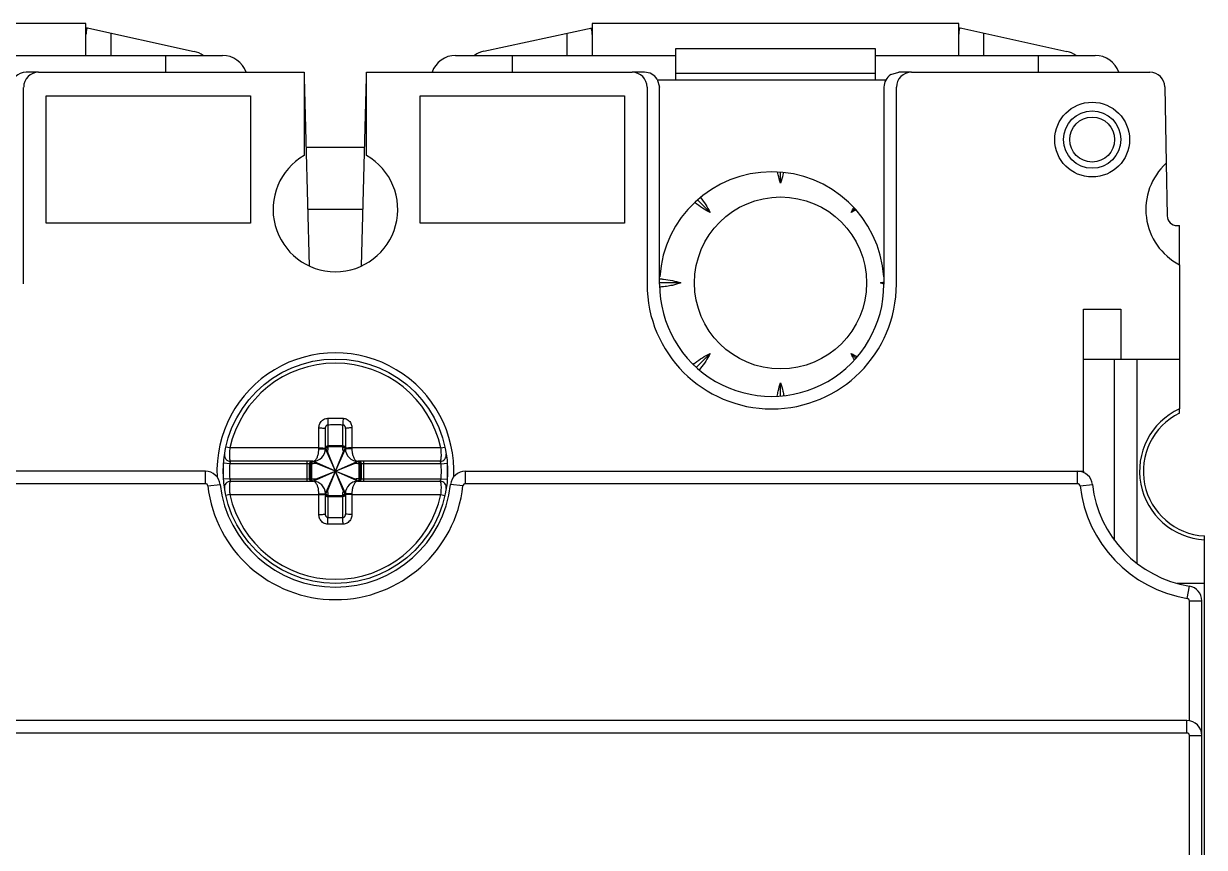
# Model space of a CAD drawing. Extents: x 0 to 193, y 0 to 226.
# Drawn here: x 116.27 to 163.63, y 158.46 to 191.5 of the extents above; entities that cross this region are included whole.
import ezdxf

# ---------------------------------------------------------------- set-up
doc = ezdxf.new("R2010")
doc.units = 0

# ---------------------------------------------------------------- blocks, each defined once
blk = doc.blocks.new('trhgkjglyretgerdutdhjfkhg')
for p, q in [((8621.577, -2181.171), (8606.877, -2181.171)), ((8621.577, -2182.446), (8621.577, -2181.171)), ((8621.577, -2181.323), (8625.918, -2182.285)), ((8622.577, -2181.545), (8622.577, -2182.446)), ((8637.537, -2182.274), (8641.877, -2181.344)), ((8640.877, -2182.446), (8640.877, -2181.558)), ((8641.877, -2181.171), (8641.877, -2182.446)), ((8656.577, -2181.171), (8641.877, -2181.171)), ((8656.577, -2182.446), (8656.577, -2181.171)), ((8656.577, -2181.323), (8660.918, -2182.285)), ((8657.577, -2181.545), (8657.577, -2182.446)), ((8618.227, -2182.446), (8627.052, -2182.446)), ((8624.778, -2183.12), (8624.778, -2182.446)), ((8636.402, -2182.446), (8645.227, -2182.446)), ((8638.677, -2183.121), (8638.677, -2182.446)), ((8645.227, -2183.429), (8645.227, -2182.171)), ((8645.227, -2182.171), (8653.227, -2182.171)), ((8653.227, -2182.171), (8653.227, -2183.429)), ((8653.227, -2182.446), (8662.052, -2182.446)), ((8659.778, -2183.121), (8659.778, -2182.446)), ((8619.68, -2183.12), (8619.178, -2183.12)), ((8619.68, -2183.121), (8630.33, -2183.121)), ((8630.33, -2183.121), (8630.33, -2186.456)), ((8630.33, -2183.344), (8630.528, -2190.888)), ((8632.632, -2190.888), (8632.83, -2183.329)), ((8632.83, -2186.456), (8632.83, -2183.121)), ((8632.83, -2183.121), (8643.48, -2183.121)), ((8643.978, -2183.121), (8643.48, -2183.121)), ((8644.483, -2183.396), (8644.578, -2183.721)), ((8644.493, -2183.429), (8653.655, -2183.429)), ((8653.227, -2183.171), (8645.227, -2183.171)), ((8653.854, -2183.216), (8654.178, -2183.12)), ((8654.68, -2183.12), (8654.178, -2183.12)), ((8654.68, -2183.121), (8664.246, -2183.121)), ((8619.078, -2191.603), (8619.078, -2183.731)), ((8644.08, -2183.721), (8644.08, -2191.621)), ((8644.578, -2191.62), (8644.578, -2183.721)), ((8653.578, -2183.72), (8653.578, -2191.621)), ((8654.08, -2191.621), (8654.08, -2183.721)), ((8664.846, -2183.71), (8664.899, -2186.772)), ((8619.98, -2189.172), (8619.98, -2184.072)), ((8619.98, -2184.072), (8628.18, -2184.072)), ((8628.18, -2184.072), (8628.18, -2189.172)), ((8634.98, -2189.172), (8634.98, -2184.072)), ((8634.98, -2184.072), (8643.18, -2184.072)), ((8643.18, -2184.072), (8643.18, -2189.172)), ((8630.403, -2186.121), (8632.757, -2186.121)), ((8664.899, -2186.772), (8664.936, -2188.878)), ((8649.434, -2187.568), (8649.434, -2187.131)), ((8632.692, -2188.621), (8630.469, -2188.621)), ((8646.604, -2188.741), (8646.104, -2188.241)), ((8652.264, -2188.741), (8652.411, -2188.593)), ((8628.18, -2189.172), (8619.98, -2189.172)), ((8643.18, -2189.172), (8634.98, -2189.172)), ((8665.336, -2189.271), (8665.43, -2189.271)), ((8665.43, -2190.839), (8665.43, -2189.271)), ((8665.43, -2190.839), (8665.43, -2196.623)), ((8645.432, -2191.571), (8644.578, -2191.571)), ((8653.436, -2191.571), (8653.578, -2191.571)), ((8661.58, -2199.121), (8661.58, -2192.621)), ((8661.58, -2192.621), (8663.08, -2192.621)), ((8663.08, -2192.621), (8663.08, -2194.621)), ((8646.604, -2194.401), (8646.056, -2194.949)), ((8652.454, -2194.591), (8652.264, -2194.401)), ((8661.58, -2194.621), (8665.43, -2194.621)), ((8662.83, -2201.903), (8662.83, -2194.621)), ((8663.731, -2202.818), (8663.731, -2194.621)), ((8649.434, -2196.1), (8649.434, -2195.573)), ((8665.43, -2196.791), (8665.43, -2196.623)), ((8631.18, -2198.222), (8631.18, -2197.418)), ((8631.28, -2197.255), (8631.28, -2198.177)), ((8631.88, -2198.177), (8631.88, -2197.255)), ((8631.98, -2197.418), (8631.98, -2198.222)), ((8631.88, -2198.107), (8631.28, -2198.107)), ((8627.35, -2198.186), (8627.187, -2198.15)), ((8630.918, -2198.222), (8631.18, -2198.222)), ((8631.195, -2199.989), (8631.966, -2198.254)), ((8631.966, -2199.989), (8631.195, -2198.254)), ((8631.262, -2199.918), (8631.899, -2198.325)), ((8631.899, -2199.918), (8631.262, -2198.325)), ((8631.88, -2198.148), (8631.28, -2198.148)), ((8632.243, -2198.222), (8631.98, -2198.222)), ((8635.811, -2198.186), (8635.974, -2198.15)), ((8627.092, -2199.439), (8627.092, -2198.804)), ((8627.341, -2198.822), (8627.092, -2198.804)), ((8630.636, -2198.822), (8627.341, -2198.822)), ((8630.68, -2198.722), (8627.38, -2198.722)), ((8630.45, -2199.522), (8630.45, -2198.722)), ((8630.547, -2199.422), (8630.547, -2198.822)), ((8630.569, -2198.822), (8630.569, -2199.422)), ((8630.621, -2198.822), (8630.621, -2199.422)), ((8630.713, -2199.507), (8632.447, -2198.736)), ((8632.447, -2199.507), (8630.713, -2198.736)), ((8630.784, -2199.44), (8632.377, -2198.803)), ((8632.377, -2199.44), (8630.784, -2198.803)), ((8635.78, -2198.722), (8632.48, -2198.722)), ((8635.82, -2198.822), (8632.525, -2198.822)), ((8632.54, -2199.422), (8632.54, -2198.822)), ((8632.592, -2199.422), (8632.592, -2198.822)), ((8632.614, -2198.822), (8632.614, -2199.422)), ((8632.711, -2198.722), (8632.711, -2199.522)), ((8635.82, -2198.822), (8636.069, -2198.804)), ((8636.069, -2198.804), (8636.069, -2199.439)), ((8626.365, -2199.121), (8566.58, -2199.121)), ((8626.365, -2199.621), (8626.365, -2199.121)), ((8627.341, -2199.422), (8627.092, -2199.439)), ((8627.341, -2199.422), (8630.636, -2199.422)), ((8627.38, -2199.522), (8630.68, -2199.522)), ((8632.48, -2199.522), (8635.78, -2199.522)), ((8632.525, -2199.422), (8635.82, -2199.422)), ((8635.82, -2199.422), (8636.069, -2199.439)), ((8636.796, -2199.621), (8636.796, -2199.121)), ((8636.796, -2199.121), (8661.58, -2199.121)), ((8661.345, -2199.621), (8661.345, -2199.121)), ((8661.58, -2199.121), (8661.58, -2199.169)), ((8626.365, -2199.621), (8566.816, -2199.621)), ((8626.464, -2199.709), (8626.961, -2199.652)), ((8630.918, -2200.022), (8631.18, -2200.022)), ((8631.18, -2200.826), (8631.18, -2200.022)), ((8631.98, -2200.022), (8631.98, -2200.826)), ((8632.243, -2200.022), (8631.98, -2200.022)), ((8636.697, -2199.709), (8636.2, -2199.652)), ((8661.345, -2199.621), (8636.796, -2199.621)), ((8661.444, -2199.709), (8661.941, -2199.652)), ((8627.35, -2200.057), (8627.187, -2200.094)), ((8631.28, -2200.066), (8631.28, -2200.988)), ((8631.28, -2200.095), (8631.88, -2200.095)), ((8631.28, -2200.137), (8631.88, -2200.137)), ((8631.88, -2200.988), (8631.88, -2200.066)), ((8635.811, -2200.057), (8635.974, -2200.094)), ((8666.43, -2201.867), (8666.43, -2201.719)), ((8666.43, -2290.521), (8666.43, -2201.867)), ((8666.43, -2203.621), (8665.337, -2203.621)), ((8665.746, -2204.223), (8665.827, -2203.729)), ((8665.83, -2204.322), (8666.33, -2204.322)), ((8665.83, -2209.129), (8665.83, -2204.322)), ((8666.33, -2290.521), (8666.33, -2204.322)), ((8665.73, -2209.121), (8562.43, -2209.121)), ((8665.73, -2209.621), (8665.73, -2209.121)), ((8665.73, -2209.621), (8562.43, -2209.621)), ((8665.83, -2209.721), (8666.33, -2209.721)), ((8665.83, -2240.821), (8665.83, -2209.721))]:
    blk.add_line(p, q)
for centre, radius in [((8661.93, -2185.821), 1.5), ((8661.93, -2185.821), 1.15), ((8661.93, -2185.821), 0.9), ((8649.434, -2191.571), 3.45), ((8631.58, -2199.122), 4.5)]:
    blk.add_circle(centre, radius)
for centre, radius, start, end in [((8625.702, -2183.261), 1, 54.6739, 77.5109), ((8627.052, -2183.446), 1, 18.9805, 90), ((8636.402, -2183.446), 1, 90.0002, 161.0239), ((8637.752, -2183.25), 1, 102.4318, 126.3825), ((8660.702, -2183.261), 1, 54.6739, 77.5109), ((8662.052, -2183.446), 1, 18.9742, 90), ((8619.178, -2183.72), 0.6, 90.0054, 180.0001), ((8619.68, -2183.721), 0.6, 89.9998, 179.9699), ((8643.48, -2183.721), 0.6, 0.0007, 89.9891), ((8643.978, -2183.721), 0.6, 32.7031, 90.0099), ((8654.178, -2183.72), 0.6, 122.7042, 180.0002), ((8654.68, -2183.721), 0.6, 90.0025, 179.9988), ((8664.246, -2183.721), 0.6, 1.0002, 90.0028), ((8631.58, -2188.621), 2.5, 120.0006, 59.9994), ((8666.582, -2188.62), 2.5, 132.3067, 242.5678), ((8649.08, -2191.616), 4.5, 3.7401, 176.2613), ((8665.336, -2188.871), 0.4, 180.7519, 270), ((8649.08, -2191.621), 5, 180.0002, 359.9997), ((8649.078, -2191.621), 4.5, 179.9962, 360), ((8631.58, -2199.122), 4.75, 357.1335, 182.8663), ((8631.58, -2199.122), 4.333, 12.4731, 167.5269), ((8666.58, -2199.121), 2.75, 114.7199, 266.8733), ((8666.581, -2199.123), 2.6, 116.2586, 266.6863), ((8627.38, -2198.472), 0.25, 171.2026, 270), ((8630.68, -2198.222), 0.5, 270, 0), ((8632.48, -2198.222), 0.5, 180, 270), ((8635.78, -2198.472), 0.25, 270, 8.7973), ((8631.58, -2199.122), 4.25, 175.9522, 184.0478), ((8631.58, -2199.122), 4.25, 355.9522, 4.0478), ((8626.365, -2199.721), 0.6, 6.5624, 90), ((8627.38, -2199.772), 0.25, 90, 188.7973), ((8630.68, -2200.022), 0.5, 0, 90), ((8632.48, -2200.022), 0.5, 90, 180), ((8635.78, -2199.772), 0.25, 351.2026, 90), ((8636.796, -2199.721), 0.6, 90, 173.4376), ((8661.345, -2199.721), 0.6, 6.5374, 90), ((8626.365, -2199.721), 0.1, 6.5624, 90), ((8631.58, -2199.121), 5.15, 186.5624, 353.4376), ((8631.58, -2199.121), 4.65, 186.5624, 353.4376), ((8636.796, -2199.721), 0.1, 90, 173.4376), ((8661.345, -2199.721), 0.1, 6.5374, 90), ((8666.58, -2199.121), 5.17, 186.5374, 260.7182), ((8666.58, -2199.121), 4.67, 186.5374, 260.7182), ((8631.58, -2199.122), 4.333, 192.4731, 347.5269), ((8665.73, -2204.322), 0.6, 0, 80.7182), ((8665.73, -2204.322), 0.1, 0, 80.7182), ((8665.73, -2209.721), 0.6, 0, 90), ((8665.73, -2209.721), 0.1, 0, 90)]:
    blk.add_arc(centre, radius, start, end)
for points, knots in [([(8621.62, -2181.333), (8621.605, -2181.361), (8621.588, -2181.433), (8621.581, -2181.521), (8621.579, -2181.576), (8621.579, -2181.592)], [0, 0, 0, 0, 0.0961682, 0.2178848, 0.2637484, 0.2637484, 0.2637484, 0.2637484]), ([(8641.876, -2181.608), (8641.876, -2181.593), (8641.874, -2181.538), (8641.869, -2181.452), (8641.854, -2181.381), (8641.843, -2181.351)], [0, 0, 0, 0, 0.0438197, 0.1644144, 0.2594884, 0.2594884, 0.2594884, 0.2594884]), ([(8656.62, -2181.333), (8656.605, -2181.361), (8656.588, -2181.433), (8656.581, -2181.521), (8656.579, -2181.576), (8656.579, -2181.592)], [0, 0, 0, 0, 0.0961682, 0.2178848, 0.2637484, 0.2637484, 0.2637484, 0.2637484]), ([(8649.434, -2187.568), (8649.395, -2187.458), (8649.353, -2187.31), (8649.323, -2187.159), (8649.316, -2187.123)], [0, 0, 0, 0, 0.3517872, 0.4604295, 0.4604295, 0.4604295, 0.4604295]), ([(8649.548, -2187.143), (8649.542, -2187.172), (8649.513, -2187.316), (8649.473, -2187.458), (8649.434, -2187.568)], [0, 0, 0, 0, 0.0895915, 0.4410697, 0.4410697, 0.4410697, 0.4410697]), ([(8646.223, -2188.143), (8646.224, -2188.144), (8646.299, -2188.237), (8646.438, -2188.429), (8646.553, -2188.635), (8646.604, -2188.741)], [0, 0, 0, 0, 0.0045113, 0.358606, 0.7100828, 0.7100828, 0.7100828, 0.7100828]), ([(8646.604, -2188.741), (8646.498, -2188.69), (8646.292, -2188.575), (8646.101, -2188.436), (8646.009, -2188.362)], [0, 0, 0, 0, 0.3517858, 0.7058983, 0.7058983, 0.7058983, 0.7058983]), ([(8644.587, -2191.405), (8644.64, -2191.408), (8644.809, -2191.422), (8645.094, -2191.467), (8645.321, -2191.531), (8645.432, -2191.571)], [0, 0, 0, 0, 0.1570853, 0.5112235, 0.8626877, 0.8626877, 0.8626877, 0.8626877]), ([(8644.861, -2191.709), (8644.822, -2191.714), (8644.73, -2191.726), (8644.637, -2191.733), (8644.584, -2191.736)], [0, 0, 0, 0, 0.1183966, 0.2788382, 0.2788382, 0.2788382, 0.2788382]), ([(8645.432, -2191.571), (8645.321, -2191.61), (8645.132, -2191.663), (8644.939, -2191.698), (8644.861, -2191.709)], [0, 0, 0, 0, 0.3517663, 0.5876535, 0.5876535, 0.5876535, 0.5876535]), ([(8646.01, -2194.779), (8646.101, -2194.705), (8646.292, -2194.566), (8646.498, -2194.451), (8646.604, -2194.401)], [0, 0, 0, 0, 0.3540916, 0.705559, 0.705559, 0.705559, 0.705559]), ([(8646.604, -2194.401), (8646.553, -2194.506), (8646.438, -2194.712), (8646.285, -2194.923), (8646.194, -2195.033), (8646.178, -2195.052)], [0, 0, 0, 0, 0.3517865, 0.7058999, 0.7798673, 0.7798673, 0.7798673, 0.7798673]), ([(8649.301, -2196.11), (8649.311, -2196.043), (8649.344, -2195.862), (8649.395, -2195.683), (8649.434, -2195.573)], [0, 0, 0, 0, 0.2027948, 0.554272, 0.554272, 0.554272, 0.554272]), ([(8649.434, -2195.573), (8649.473, -2195.683), (8649.521, -2195.855), (8649.554, -2196.03), (8649.564, -2196.091)], [0, 0, 0, 0, 0.3517875, 0.5344224, 0.5344224, 0.5344224, 0.5344224]), ([(8630.918, -2197.384), (8630.918, -2197.361), (8630.922, -2197.313), (8630.941, -2197.24), (8630.978, -2197.166), (8631.033, -2197.097), (8631.105, -2197.041), (8631.188, -2197.006), (8631.246, -2196.998), (8631.274, -2196.998)], [0, 0, 0, 0, 0.0686055, 0.1439426, 0.226554, 0.3151503, 0.4062368, 0.4967444, 0.5814957, 0.5814957, 0.5814957, 0.5814957]), ([(8631.274, -2196.998), (8631.342, -2196.997), (8631.478, -2196.996), (8631.682, -2196.996), (8631.818, -2196.997), (8631.886, -2196.998)], [0, 0, 0, 0, 0.2025636, 0.4076196, 0.6117272, 0.6117272, 0.6117272, 0.6117272]), ([(8631.274, -2196.998), (8631.275, -2197.031), (8631.276, -2197.095), (8631.278, -2197.181), (8631.279, -2197.233), (8631.28, -2197.255)], [0, 0, 0, 0, 0.1001381, 0.1907363, 0.2572488, 0.2572488, 0.2572488, 0.2572488]), ([(8631.886, -2196.998), (8631.886, -2197.031), (8631.885, -2197.095), (8631.883, -2197.181), (8631.881, -2197.233), (8631.88, -2197.255)], [0, 0, 0, 0, 0.1001378, 0.190736, 0.257248, 0.257248, 0.257248, 0.257248]), ([(8631.886, -2196.998), (8631.914, -2196.998), (8631.973, -2197.006), (8632.055, -2197.041), (8632.127, -2197.096), (8632.183, -2197.165), (8632.219, -2197.24), (8632.239, -2197.313), (8632.243, -2197.361), (8632.243, -2197.384)], [0, 0, 0, 0, 0.0844544, 0.1745763, 0.2656171, 0.3543791, 0.4371975, 0.5127248, 0.5814975, 0.5814975, 0.5814975, 0.5814975]), ([(8630.918, -2197.384), (8630.951, -2197.384), (8631.011, -2197.385), (8631.097, -2197.391), (8631.144, -2197.4), (8631.18, -2197.409), (8631.18, -2197.418)], [0, 0, 0, 0, 0.0995172, 0.1852358, 0.2437846, 0.2679334, 0.2679334, 0.2679334, 0.2679334]), ([(8630.918, -2198.186), (8630.918, -2198.104), (8630.918, -2197.933), (8630.918, -2197.666), (8630.918, -2197.48), (8630.918, -2197.384)], [0, 0, 0, 0, 0.2451334, 0.5135022, 0.8014853, 0.8014853, 0.8014853, 0.8014853]), ([(8631.18, -2197.418), (8631.18, -2197.408), (8631.181, -2197.388), (8631.187, -2197.358), (8631.197, -2197.327), (8631.212, -2197.299), (8631.232, -2197.275), (8631.255, -2197.26), (8631.272, -2197.255), (8631.28, -2197.255)], [0, 0, 0, 0, 0.0284303, 0.0592124, 0.0918038, 0.1246929, 0.1556434, 0.1834244, 0.2075979, 0.2075979, 0.2075979, 0.2075979]), ([(8631.28, -2197.255), (8631.347, -2197.254), (8631.48, -2197.253), (8631.68, -2197.253), (8631.813, -2197.254), (8631.88, -2197.255)], [0, 0, 0, 0, 0.1989894, 0.3995198, 0.6000139, 0.6000139, 0.6000139, 0.6000139]), ([(8631.88, -2197.255), (8631.888, -2197.255), (8631.906, -2197.26), (8631.929, -2197.275), (8631.949, -2197.299), (8631.964, -2197.327), (8631.974, -2197.358), (8631.979, -2197.388), (8631.98, -2197.408), (8631.98, -2197.418)], [0, 0, 0, 0, 0.0240864, 0.0517359, 0.0826458, 0.1155786, 0.1482428, 0.1791, 0.2075994, 0.2075994, 0.2075994, 0.2075994]), ([(8632.243, -2197.384), (8632.21, -2197.384), (8632.149, -2197.385), (8632.064, -2197.391), (8632.017, -2197.4), (8631.98, -2197.409), (8631.98, -2197.418)], [0, 0, 0, 0, 0.0995172, 0.1852358, 0.2437845, 0.2679333, 0.2679333, 0.2679333, 0.2679333]), ([(8632.243, -2197.384), (8632.243, -2197.482), (8632.243, -2197.668), (8632.243, -2197.935), (8632.243, -2198.105), (8632.243, -2198.186)], [0, 0, 0, 0, 0.2923982, 0.5595968, 0.8014853, 0.8014853, 0.8014853, 0.8014853]), ([(8631.216, -2198.127), (8631.22, -2198.124), (8631.23, -2198.118), (8631.241, -2198.114), (8631.246, -2198.112)], [0, 0, 0, 0, 0.01681323, 0.03392807, 0.03392807, 0.03392807, 0.03392807]), ([(8627.35, -2198.186), (8627.345, -2198.219), (8627.338, -2198.288), (8627.331, -2198.392), (8627.33, -2198.494), (8627.333, -2198.585), (8627.344, -2198.657), (8627.354, -2198.701), (8627.373, -2198.722), (8627.38, -2198.722)], [0, 0, 0, 0, 0.1011592, 0.2076643, 0.3132474, 0.407516, 0.4809532, 0.526858, 0.54949, 0.54949, 0.54949, 0.54949]), ([(8630.918, -2198.186), (8630.823, -2198.186), (8630.628, -2198.186), (8630.324, -2198.186), (8629.994, -2198.186), (8629.632, -2198.186), (8629.237, -2198.186), (8628.81, -2198.186), (8628.351, -2198.186), (8627.861, -2198.186), (8627.524, -2198.186), (8627.35, -2198.186)], [0, 0, 0, 0, 0.284634, 0.583745, 0.912593, 1.274918, 1.670146, 2.09758, 2.55637, 3.046106, 3.56801, 3.56801, 3.56801, 3.56801]), ([(8630.68, -2198.722), (8630.709, -2198.721), (8630.773, -2198.693), (8630.837, -2198.605), (8630.884, -2198.488), (8630.912, -2198.357), (8630.918, -2198.266), (8630.918, -2198.222)], [0, 0, 0, 0, 0.0857154, 0.1935589, 0.3219294, 0.4600473, 0.5939554, 0.5939554, 0.5939554, 0.5939554]), ([(8630.918, -2198.222), (8630.918, -2198.216), (8630.918, -2198.204), (8630.918, -2198.192), (8630.918, -2198.186)], [0, 0, 0, 0, 0.01817785, 0.03583874, 0.03583874, 0.03583874, 0.03583874]), ([(8631.017, -2198.187), (8631.046, -2198.187), (8631.098, -2198.188), (8631.14, -2198.197), (8631.18, -2198.197), (8631.18, -2198.204)], [0, 0, 0, 0, 0.08551, 0.1433196, 0.1647829, 0.1647829, 0.1647829, 0.1647829]), ([(8631.17, -2198.325), (8631.171, -2198.317), (8631.174, -2198.303), (8631.179, -2198.284), (8631.185, -2198.267), (8631.191, -2198.257), (8631.195, -2198.254)], [0, 0, 0, 0, 0.02227813, 0.04272751, 0.06093428, 0.07551171, 0.07551171, 0.07551171, 0.07551171]), ([(8631.18, -2198.193), (8631.18, -2198.184), (8631.196, -2198.165), (8631.222, -2198.156), (8631.241, -2198.152), (8631.246, -2198.151)], [0, 0, 0, 0, 0.02606706, 0.06616314, 0.08229636, 0.08229636, 0.08229636, 0.08229636]), ([(8631.18, -2198.222), (8631.18, -2198.213), (8631.196, -2198.193), (8631.222, -2198.184), (8631.241, -2198.181), (8631.246, -2198.18)], [0, 0, 0, 0, 0.026066, 0.06616128, 0.0822948, 0.0822948, 0.0822948, 0.0822948]), ([(8631.262, -2198.325), (8631.258, -2198.316), (8631.251, -2198.3), (8631.238, -2198.278), (8631.225, -2198.262), (8631.212, -2198.251), (8631.203, -2198.251), (8631.199, -2198.252)], [0, 0, 0, 0, 0.0283478, 0.0532815, 0.0748872, 0.0920764, 0.1014859, 0.1014859, 0.1014859, 0.1014859]), ([(8631.28, -2198.177), (8631.28, -2198.202), (8631.277, -2198.252), (8631.268, -2198.301), (8631.262, -2198.325)], [0, 0, 0, 0, 0.0754848, 0.149718, 0.149718, 0.149718, 0.149718]), ([(8631.899, -2198.325), (8631.893, -2198.301), (8631.883, -2198.252), (8631.88, -2198.202), (8631.88, -2198.177)], [0, 0, 0, 0, 0.0742087, 0.149722, 0.149722, 0.149722, 0.149722]), ([(8631.98, -2198.193), (8631.98, -2198.185), (8631.964, -2198.165), (8631.938, -2198.156), (8631.92, -2198.152), (8631.915, -2198.151)], [0, 0, 0, 0, 0.02575795, 0.06597454, 0.08217417, 0.08217417, 0.08217417, 0.08217417]), ([(8631.98, -2198.222), (8631.98, -2198.213), (8631.964, -2198.193), (8631.938, -2198.184), (8631.92, -2198.181), (8631.915, -2198.18)], [0, 0, 0, 0, 0.02606707, 0.06616314, 0.08229636, 0.08229636, 0.08229636, 0.08229636]), ([(8631.966, -2198.254), (8631.962, -2198.252), (8631.95, -2198.25), (8631.936, -2198.262), (8631.926, -2198.274), (8631.921, -2198.282), (8631.919, -2198.284)], [0, 0, 0, 0, 0.01414489, 0.0314115, 0.05261127, 0.06060314, 0.06060314, 0.06060314, 0.06060314]), ([(8631.991, -2198.325), (8631.99, -2198.317), (8631.986, -2198.303), (8631.981, -2198.284), (8631.976, -2198.267), (8631.97, -2198.257), (8631.966, -2198.254)], [0, 0, 0, 0, 0.02223904, 0.04270095, 0.06093086, 0.07551201, 0.07551201, 0.07551201, 0.07551201]), ([(8632.144, -2198.187), (8632.115, -2198.187), (8632.063, -2198.188), (8632.02, -2198.197), (8631.98, -2198.197), (8631.98, -2198.204)], [0, 0, 0, 0, 0.0855099, 0.1433196, 0.1647829, 0.1647829, 0.1647829, 0.1647829]), ([(8635.811, -2198.186), (8635.637, -2198.186), (8635.3, -2198.186), (8634.81, -2198.186), (8634.351, -2198.186), (8633.924, -2198.186), (8633.529, -2198.186), (8633.167, -2198.186), (8632.837, -2198.186), (8632.532, -2198.186), (8632.338, -2198.186), (8632.243, -2198.186)], [0, 0, 0, 0, 0.521932, 1.011689, 1.470493, 1.89794, 2.293184, 2.655521, 2.984393, 3.283507, 3.56801, 3.56801, 3.56801, 3.56801]), ([(8632.243, -2198.186), (8632.243, -2198.192), (8632.243, -2198.204), (8632.243, -2198.216), (8632.243, -2198.222)], [0, 0, 0, 0, 0.01766099, 0.03583874, 0.03583874, 0.03583874, 0.03583874]), ([(8632.243, -2198.222), (8632.243, -2198.266), (8632.249, -2198.357), (8632.276, -2198.488), (8632.323, -2198.605), (8632.388, -2198.693), (8632.452, -2198.721), (8632.48, -2198.722)], [0, 0, 0, 0, 0.1339076, 0.2720257, 0.4003964, 0.5082394, 0.5939557, 0.5939557, 0.5939557, 0.5939557]), ([(8635.78, -2198.722), (8635.788, -2198.722), (8635.806, -2198.701), (8635.817, -2198.657), (8635.827, -2198.585), (8635.831, -2198.494), (8635.829, -2198.392), (8635.822, -2198.288), (8635.815, -2198.219), (8635.811, -2198.186)], [0, 0, 0, 0, 0.022622, 0.0685253, 0.1419848, 0.236287, 0.3418926, 0.4483892, 0.5494906, 0.5494906, 0.5494906, 0.5494906]), ([(8627.38, -2198.722), (8627.377, -2198.727), (8627.371, -2198.74), (8627.36, -2198.763), (8627.349, -2198.791), (8627.343, -2198.811), (8627.341, -2198.822)], [0, 0, 0, 0, 0.0187148, 0.0440151, 0.0759374, 0.1077522, 0.1077522, 0.1077522, 0.1077522]), ([(8630.61, -2198.728), (8630.605, -2198.73), (8630.584, -2198.739), (8630.564, -2198.761), (8630.554, -2198.782), (8630.552, -2198.787)], [0, 0, 0, 0, 0.01694014, 0.06782964, 0.08515314, 0.08515314, 0.08515314, 0.08515314]), ([(8630.603, -2198.745), (8630.595, -2198.752), (8630.583, -2198.766), (8630.576, -2198.782), (8630.575, -2198.787)], [0, 0, 0, 0, 0.03424847, 0.05157209, 0.05157209, 0.05157209, 0.05157209]), ([(8630.665, -2198.722), (8630.649, -2198.722), (8630.626, -2198.728), (8630.607, -2198.741), (8630.603, -2198.745)], [0, 0, 0, 0, 0.05012009, 0.06715642, 0.06715642, 0.06715642, 0.06715642]), ([(8630.665, -2198.722), (8630.657, -2198.722), (8630.637, -2198.737), (8630.628, -2198.763), (8630.624, -2198.782), (8630.623, -2198.787)], [0, 0, 0, 0, 0.02574366, 0.06591584, 0.08212123, 0.08212123, 0.08212123, 0.08212123]), ([(8630.784, -2198.803), (8630.76, -2198.809), (8630.711, -2198.818), (8630.661, -2198.822), (8630.636, -2198.822)], [0, 0, 0, 0, 0.0741826, 0.1497294, 0.1497294, 0.1497294, 0.1497294]), ([(8630.68, -2198.722), (8630.672, -2198.722), (8630.652, -2198.738), (8630.643, -2198.764), (8630.639, -2198.782), (8630.638, -2198.787)], [0, 0, 0, 0, 0.02606706, 0.06616314, 0.08229637, 0.08229637, 0.08229637, 0.08229637]), ([(8630.713, -2198.736), (8630.71, -2198.74), (8630.709, -2198.752), (8630.716, -2198.761), (8630.72, -2198.765)], [0, 0, 0, 0, 0.01414468, 0.03141043, 0.03141043, 0.03141043, 0.03141043]), ([(8630.783, -2198.711), (8630.776, -2198.712), (8630.762, -2198.715), (8630.742, -2198.721), (8630.726, -2198.726), (8630.716, -2198.732), (8630.713, -2198.736)], [0, 0, 0, 0, 0.02223724, 0.04269836, 0.06092843, 0.07550805, 0.07550805, 0.07550805, 0.07550805]), ([(8630.72, -2198.765), (8630.725, -2198.77), (8630.737, -2198.78), (8630.75, -2198.787), (8630.758, -2198.791)], [0, 0, 0, 0, 0.02119907, 0.04643886, 0.04643886, 0.04643886, 0.04643886]), ([(8632.377, -2198.711), (8632.385, -2198.712), (8632.398, -2198.715), (8632.418, -2198.721), (8632.435, -2198.726), (8632.445, -2198.732), (8632.447, -2198.736)], [0, 0, 0, 0, 0.02227705, 0.04272547, 0.06093149, 0.07550845, 0.07550845, 0.07550845, 0.07550845]), ([(8632.377, -2198.803), (8632.386, -2198.799), (8632.402, -2198.792), (8632.424, -2198.78), (8632.44, -2198.766), (8632.451, -2198.753), (8632.45, -2198.744), (8632.45, -2198.741)], [0, 0, 0, 0, 0.0283477, 0.0532806, 0.0748854, 0.0920738, 0.1014832, 0.1014832, 0.1014832, 0.1014832]), ([(8632.525, -2198.822), (8632.5, -2198.822), (8632.45, -2198.818), (8632.401, -2198.809), (8632.377, -2198.803)], [0, 0, 0, 0, 0.0755715, 0.1497317, 0.1497317, 0.1497317, 0.1497317]), ([(8632.48, -2198.722), (8632.489, -2198.722), (8632.509, -2198.738), (8632.518, -2198.764), (8632.521, -2198.782), (8632.522, -2198.787)], [0, 0, 0, 0, 0.02606593, 0.06616117, 0.08229471, 0.08229471, 0.08229471, 0.08229471]), ([(8632.495, -2198.722), (8632.512, -2198.722), (8632.535, -2198.728), (8632.553, -2198.741), (8632.557, -2198.745)], [0, 0, 0, 0, 0.04960304, 0.06665907, 0.06665907, 0.06665907, 0.06665907]), ([(8632.495, -2198.722), (8632.504, -2198.722), (8632.524, -2198.738), (8632.533, -2198.764), (8632.536, -2198.782), (8632.537, -2198.787)], [0, 0, 0, 0, 0.02606706, 0.06616314, 0.08229637, 0.08229637, 0.08229637, 0.08229637]), ([(8632.566, -2198.735), (8632.58, -2198.744), (8632.597, -2198.761), (8632.606, -2198.782), (8632.608, -2198.787)], [0, 0, 0, 0, 0.05088955, 0.06821317, 0.06821317, 0.06821317, 0.06821317]), ([(8632.569, -2198.757), (8632.573, -2198.761), (8632.579, -2198.771), (8632.584, -2198.782), (8632.586, -2198.787)], [0, 0, 0, 0, 0.01735271, 0.03476827, 0.03476827, 0.03476827, 0.03476827]), ([(8635.82, -2198.822), (8635.817, -2198.811), (8635.811, -2198.791), (8635.801, -2198.763), (8635.79, -2198.74), (8635.783, -2198.727), (8635.78, -2198.722)], [0, 0, 0, 0, 0.0318147, 0.0637371, 0.0890374, 0.1077522, 0.1077522, 0.1077522, 0.1077522]), ([(8627.38, -2199.522), (8627.373, -2199.522), (8627.354, -2199.542), (8627.344, -2199.587), (8627.333, -2199.658), (8627.33, -2199.749), (8627.331, -2199.851), (8627.338, -2199.955), (8627.345, -2200.024), (8627.35, -2200.057)], [0, 0, 0, 0, 0.022622, 0.0685253, 0.1419848, 0.236287, 0.3418926, 0.4483892, 0.5494906, 0.5494906, 0.5494906, 0.5494906]), ([(8627.341, -2199.422), (8627.343, -2199.432), (8627.349, -2199.452), (8627.36, -2199.48), (8627.371, -2199.503), (8627.377, -2199.516), (8627.38, -2199.522)], [0, 0, 0, 0, 0.0318147, 0.0637371, 0.0890374, 0.1077522, 0.1077522, 0.1077522, 0.1077522]), ([(8630.595, -2199.508), (8630.58, -2199.5), (8630.564, -2199.482), (8630.554, -2199.461), (8630.552, -2199.456)], [0, 0, 0, 0, 0.05088955, 0.06821317, 0.06821317, 0.06821317, 0.06821317]), ([(8630.592, -2199.486), (8630.588, -2199.482), (8630.581, -2199.472), (8630.577, -2199.461), (8630.575, -2199.456)], [0, 0, 0, 0, 0.01735271, 0.03476827, 0.03476827, 0.03476827, 0.03476827]), ([(8630.665, -2199.522), (8630.649, -2199.522), (8630.626, -2199.515), (8630.608, -2199.502), (8630.604, -2199.499)], [0, 0, 0, 0, 0.04960304, 0.06665908, 0.06665908, 0.06665908, 0.06665908]), ([(8630.665, -2199.522), (8630.657, -2199.522), (8630.637, -2199.506), (8630.628, -2199.479), (8630.624, -2199.461), (8630.623, -2199.456)], [0, 0, 0, 0, 0.02606707, 0.06616314, 0.08229637, 0.08229637, 0.08229637, 0.08229637]), ([(8630.636, -2199.422), (8630.661, -2199.422), (8630.711, -2199.425), (8630.76, -2199.434), (8630.784, -2199.44)], [0, 0, 0, 0, 0.0755715, 0.1497317, 0.1497317, 0.1497317, 0.1497317]), ([(8630.68, -2199.522), (8630.672, -2199.522), (8630.652, -2199.506), (8630.643, -2199.479), (8630.639, -2199.461), (8630.638, -2199.456)], [0, 0, 0, 0, 0.02606593, 0.06616117, 0.0822947, 0.0822947, 0.0822947, 0.0822947]), ([(8630.918, -2200.022), (8630.918, -2199.977), (8630.912, -2199.886), (8630.884, -2199.755), (8630.837, -2199.639), (8630.773, -2199.55), (8630.709, -2199.522), (8630.68, -2199.522)], [0, 0, 0, 0, 0.1339076, 0.2720257, 0.4003964, 0.5082394, 0.5939557, 0.5939557, 0.5939557, 0.5939557]), ([(8630.784, -2199.44), (8630.775, -2199.444), (8630.759, -2199.451), (8630.737, -2199.464), (8630.721, -2199.477), (8630.71, -2199.49), (8630.71, -2199.499), (8630.711, -2199.502)], [0, 0, 0, 0, 0.0283477, 0.0532806, 0.0748854, 0.0920739, 0.1014832, 0.1014832, 0.1014832, 0.1014832]), ([(8630.783, -2199.532), (8630.776, -2199.531), (8630.762, -2199.528), (8630.742, -2199.523), (8630.726, -2199.517), (8630.716, -2199.511), (8630.713, -2199.507)], [0, 0, 0, 0, 0.02227705, 0.04272547, 0.06093149, 0.07550845, 0.07550845, 0.07550845, 0.07550845]), ([(8632.48, -2199.522), (8632.452, -2199.522), (8632.388, -2199.55), (8632.323, -2199.639), (8632.276, -2199.755), (8632.249, -2199.886), (8632.243, -2199.977), (8632.243, -2200.022)], [0, 0, 0, 0, 0.0857154, 0.1935589, 0.3219294, 0.4600473, 0.5939553, 0.5939553, 0.5939553, 0.5939553]), ([(8632.525, -2199.422), (8632.5, -2199.422), (8632.45, -2199.425), (8632.401, -2199.434), (8632.377, -2199.44)], [0, 0, 0, 0, 0.0753321, 0.1496914, 0.1496914, 0.1496914, 0.1496914]), ([(8632.377, -2199.532), (8632.385, -2199.531), (8632.398, -2199.528), (8632.418, -2199.523), (8632.435, -2199.517), (8632.445, -2199.511), (8632.447, -2199.507)], [0, 0, 0, 0, 0.02221081, 0.04255589, 0.06104521, 0.0755154, 0.0755154, 0.0755154, 0.0755154]), ([(8632.441, -2199.479), (8632.436, -2199.474), (8632.424, -2199.464), (8632.411, -2199.456), (8632.403, -2199.452)], [0, 0, 0, 0, 0.02091191, 0.04607775, 0.04607775, 0.04607775, 0.04607775]), ([(8632.447, -2199.507), (8632.45, -2199.503), (8632.452, -2199.491), (8632.445, -2199.483), (8632.441, -2199.479)], [0, 0, 0, 0, 0.01458251, 0.03123653, 0.03123653, 0.03123653, 0.03123653]), ([(8632.525, -2199.422), (8632.525, -2199.438), (8632.522, -2199.468), (8632.509, -2199.504), (8632.494, -2199.518), (8632.488, -2199.52)], [0, 0, 0, 0, 0.050359, 0.0904545, 0.1092398, 0.1092398, 0.1092398, 0.1092398]), ([(8632.54, -2199.422), (8632.54, -2199.438), (8632.537, -2199.468), (8632.524, -2199.504), (8632.509, -2199.518), (8632.503, -2199.52)], [0, 0, 0, 0, 0.0503577, 0.0904538, 0.1092396, 0.1092396, 0.1092396, 0.1092396]), ([(8632.592, -2199.422), (8632.592, -2199.439), (8632.583, -2199.474), (8632.55, -2199.508), (8632.523, -2199.518), (8632.512, -2199.52)], [0, 0, 0, 0, 0.0519316, 0.1030547, 0.1364663, 0.1364663, 0.1364663, 0.1364663]), ([(8632.614, -2199.422), (8632.614, -2199.439), (8632.605, -2199.474), (8632.568, -2199.512), (8632.534, -2199.522), (8632.517, -2199.522)], [0, 0, 0, 0, 0.0516475, 0.1025371, 0.1526572, 0.1526572, 0.1526572, 0.1526572]), ([(8635.78, -2199.522), (8635.783, -2199.516), (8635.79, -2199.504), (8635.8, -2199.481), (8635.811, -2199.453), (8635.817, -2199.432), (8635.82, -2199.422)], [0, 0, 0, 0, 0.0178792, 0.0426, 0.0748566, 0.1077504, 0.1077504, 0.1077504, 0.1077504]), ([(8635.811, -2200.057), (8635.815, -2200.024), (8635.822, -2199.955), (8635.829, -2199.851), (8635.831, -2199.749), (8635.827, -2199.658), (8635.817, -2199.587), (8635.806, -2199.542), (8635.788, -2199.522), (8635.78, -2199.522)], [0, 0, 0, 0, 0.1011592, 0.2076643, 0.3132474, 0.407516, 0.4809532, 0.526858, 0.54949, 0.54949, 0.54949, 0.54949]), ([(8630.918, -2200.057), (8630.918, -2200.052), (8630.918, -2200.04), (8630.918, -2200.028), (8630.918, -2200.022)], [0, 0, 0, 0, 0.01766099, 0.03583874, 0.03583874, 0.03583874, 0.03583874]), ([(8631.17, -2199.919), (8631.171, -2199.926), (8631.174, -2199.94), (8631.179, -2199.959), (8631.185, -2199.976), (8631.191, -2199.986), (8631.195, -2199.989)], [0, 0, 0, 0, 0.02223797, 0.04270049, 0.06093265, 0.07551204, 0.07551204, 0.07551204, 0.07551204]), ([(8631.18, -2200.022), (8631.18, -2200.03), (8631.196, -2200.05), (8631.222, -2200.059), (8631.241, -2200.063), (8631.246, -2200.064)], [0, 0, 0, 0, 0.02606706, 0.06616314, 0.08229636, 0.08229636, 0.08229636, 0.08229636]), ([(8631.195, -2199.989), (8631.199, -2199.991), (8631.211, -2199.993), (8631.223, -2199.983), (8631.23, -2199.975), (8631.233, -2199.972)], [0, 0, 0, 0, 0.01414489, 0.03141149, 0.04509897, 0.04509897, 0.04509897, 0.04509897]), ([(8631.233, -2199.972), (8631.234, -2199.97), (8631.237, -2199.966), (8631.24, -2199.961), (8631.242, -2199.959)], [0, 0, 0, 0, 0.00753387, 0.01552574, 0.01552574, 0.01552574, 0.01552574]), ([(8631.262, -2199.918), (8631.268, -2199.942), (8631.277, -2199.991), (8631.28, -2200.041), (8631.28, -2200.066)], [0, 0, 0, 0, 0.0742087, 0.149722, 0.149722, 0.149722, 0.149722]), ([(8631.88, -2200.066), (8631.88, -2200.041), (8631.883, -2199.991), (8631.893, -2199.942), (8631.899, -2199.918)], [0, 0, 0, 0, 0.0754848, 0.149718, 0.149718, 0.149718, 0.149718]), ([(8631.899, -2199.918), (8631.902, -2199.927), (8631.91, -2199.943), (8631.922, -2199.965), (8631.935, -2199.981), (8631.949, -2199.992), (8631.958, -2199.992), (8631.961, -2199.991)], [0, 0, 0, 0, 0.0283478, 0.0532815, 0.0748872, 0.0920764, 0.1014859, 0.1014859, 0.1014859, 0.1014859]), ([(8631.98, -2200.022), (8631.98, -2200.03), (8631.964, -2200.05), (8631.938, -2200.059), (8631.92, -2200.063), (8631.915, -2200.064)], [0, 0, 0, 0, 0.026066, 0.06616129, 0.0822948, 0.0822948, 0.0822948, 0.0822948]), ([(8631.991, -2199.919), (8631.99, -2199.926), (8631.986, -2199.94), (8631.981, -2199.959), (8631.976, -2199.976), (8631.97, -2199.986), (8631.966, -2199.989)], [0, 0, 0, 0, 0.02227813, 0.04272751, 0.06093428, 0.07551171, 0.07551171, 0.07551171, 0.07551171]), ([(8632.243, -2200.022), (8632.243, -2200.028), (8632.243, -2200.04), (8632.243, -2200.052), (8632.243, -2200.057)], [0, 0, 0, 0, 0.01817785, 0.03583874, 0.03583874, 0.03583874, 0.03583874]), ([(8627.35, -2200.057), (8627.524, -2200.057), (8627.861, -2200.057), (8628.351, -2200.057), (8628.81, -2200.057), (8629.237, -2200.057), (8629.632, -2200.057), (8629.994, -2200.057), (8630.324, -2200.057), (8630.628, -2200.057), (8630.823, -2200.057), (8630.918, -2200.057)], [0, 0, 0, 0, 0.521932, 1.011689, 1.470493, 1.89794, 2.293184, 2.655521, 2.984393, 3.283507, 3.56801, 3.56801, 3.56801, 3.56801]), ([(8630.918, -2200.859), (8630.918, -2200.83), (8630.918, -2200.771), (8630.918, -2200.677), (8630.918, -2200.574), (8630.918, -2200.462), (8630.918, -2200.338), (8630.918, -2200.202), (8630.918, -2200.107), (8630.918, -2200.057)], [0, 0, 0, 0, 0.0858183, 0.1792338, 0.2814322, 0.3935658, 0.516742, 0.6522102, 0.8014853, 0.8014853, 0.8014853, 0.8014853]), ([(8631.017, -2200.056), (8631.046, -2200.056), (8631.095, -2200.057), (8631.144, -2200.044), (8631.175, -2200.048), (8631.179, -2200.043)], [0, 0, 0, 0, 0.0855099, 0.1433196, 0.1628273, 0.1628273, 0.1628273, 0.1628273]), ([(8631.18, -2200.05), (8631.18, -2200.059), (8631.196, -2200.078), (8631.222, -2200.087), (8631.241, -2200.091), (8631.246, -2200.092)], [0, 0, 0, 0, 0.02575795, 0.06597454, 0.08217418, 0.08217418, 0.08217418, 0.08217418]), ([(8631.98, -2200.05), (8631.98, -2200.059), (8631.964, -2200.079), (8631.938, -2200.087), (8631.92, -2200.091), (8631.915, -2200.092)], [0, 0, 0, 0, 0.02606707, 0.06616314, 0.08229636, 0.08229636, 0.08229636, 0.08229636]), ([(8631.945, -2200.116), (8631.94, -2200.119), (8631.931, -2200.125), (8631.92, -2200.13), (8631.915, -2200.131)], [0, 0, 0, 0, 0.01681323, 0.03392807, 0.03392807, 0.03392807, 0.03392807]), ([(8632.144, -2200.056), (8632.115, -2200.056), (8632.065, -2200.057), (8632.016, -2200.044), (8631.986, -2200.048), (8631.981, -2200.043)], [0, 0, 0, 0, 0.08551, 0.1433196, 0.1628273, 0.1628273, 0.1628273, 0.1628273]), ([(8632.243, -2200.057), (8632.338, -2200.057), (8632.532, -2200.057), (8632.837, -2200.057), (8633.167, -2200.057), (8633.529, -2200.057), (8633.924, -2200.057), (8634.351, -2200.057), (8634.81, -2200.057), (8635.3, -2200.057), (8635.637, -2200.057), (8635.811, -2200.057)], [0, 0, 0, 0, 0.284634, 0.583745, 0.912593, 1.274918, 1.670146, 2.09758, 2.55637, 3.046106, 3.56801, 3.56801, 3.56801, 3.56801]), ([(8632.243, -2200.057), (8632.243, -2200.108), (8632.243, -2200.203), (8632.243, -2200.34), (8632.243, -2200.464), (8632.243, -2200.576), (8632.243, -2200.678), (8632.243, -2200.771), (8632.243, -2200.831), (8632.243, -2200.859)], [0, 0, 0, 0, 0.1507243, 0.2867075, 0.4100161, 0.5219337, 0.6236486, 0.7164144, 0.8014853, 0.8014853, 0.8014853, 0.8014853]), ([(8630.918, -2200.859), (8630.951, -2200.859), (8631.011, -2200.858), (8631.097, -2200.852), (8631.144, -2200.843), (8631.18, -2200.834), (8631.18, -2200.826)], [0, 0, 0, 0, 0.0995172, 0.1852358, 0.2437845, 0.2679333, 0.2679333, 0.2679333, 0.2679333]), ([(8631.274, -2201.245), (8631.246, -2201.245), (8631.188, -2201.237), (8631.105, -2201.202), (8631.033, -2201.147), (8630.978, -2201.078), (8630.941, -2201.004), (8630.922, -2200.93), (8630.918, -2200.882), (8630.918, -2200.859)], [0, 0, 0, 0, 0.0844544, 0.1745763, 0.2656171, 0.3543791, 0.4371975, 0.5127248, 0.5814975, 0.5814975, 0.5814975, 0.5814975]), ([(8631.28, -2200.988), (8631.272, -2200.988), (8631.255, -2200.984), (8631.232, -2200.968), (8631.212, -2200.945), (8631.197, -2200.916), (8631.187, -2200.885), (8631.181, -2200.855), (8631.18, -2200.835), (8631.18, -2200.826)], [0, 0, 0, 0, 0.0240864, 0.0517359, 0.0826458, 0.1155786, 0.1482428, 0.1791, 0.2075994, 0.2075994, 0.2075994, 0.2075994]), ([(8631.274, -2201.245), (8631.275, -2201.212), (8631.276, -2201.148), (8631.278, -2201.063), (8631.279, -2201.01), (8631.28, -2200.988)], [0, 0, 0, 0, 0.1001378, 0.190736, 0.257248, 0.257248, 0.257248, 0.257248]), ([(8631.88, -2200.988), (8631.813, -2200.989), (8631.68, -2200.99), (8631.48, -2200.99), (8631.347, -2200.989), (8631.28, -2200.988)], [0, 0, 0, 0, 0.2005115, 0.4010562, 0.6000139, 0.6000139, 0.6000139, 0.6000139]), ([(8631.98, -2200.826), (8631.98, -2200.835), (8631.979, -2200.855), (8631.974, -2200.885), (8631.964, -2200.916), (8631.949, -2200.944), (8631.929, -2200.968), (8631.906, -2200.984), (8631.888, -2200.988), (8631.88, -2200.988)], [0, 0, 0, 0, 0.0284303, 0.0592124, 0.0918038, 0.1246929, 0.1556434, 0.1834244, 0.2075979, 0.2075979, 0.2075979, 0.2075979]), ([(8631.886, -2201.245), (8631.886, -2201.212), (8631.885, -2201.148), (8631.883, -2201.063), (8631.881, -2201.01), (8631.88, -2200.988)], [0, 0, 0, 0, 0.1001381, 0.1907363, 0.2572488, 0.2572488, 0.2572488, 0.2572488]), ([(8632.243, -2200.859), (8632.243, -2200.882), (8632.239, -2200.93), (8632.219, -2201.003), (8632.183, -2201.078), (8632.128, -2201.146), (8632.056, -2201.202), (8631.973, -2201.237), (8631.914, -2201.245), (8631.886, -2201.245)], [0, 0, 0, 0, 0.0686055, 0.1439426, 0.226554, 0.3151503, 0.4062368, 0.4967444, 0.5814957, 0.5814957, 0.5814957, 0.5814957]), ([(8632.243, -2200.859), (8632.21, -2200.859), (8632.149, -2200.858), (8632.064, -2200.852), (8632.017, -2200.843), (8631.98, -2200.834), (8631.98, -2200.826)], [0, 0, 0, 0, 0.0995172, 0.1852358, 0.2437846, 0.2679334, 0.2679334, 0.2679334, 0.2679334]), ([(8631.886, -2201.245), (8631.818, -2201.246), (8631.682, -2201.247), (8631.478, -2201.247), (8631.342, -2201.246), (8631.274, -2201.245)], [0, 0, 0, 0, 0.2041251, 0.409196, 0.6117272, 0.6117272, 0.6117272, 0.6117272])]:
    blk.add_open_spline(points, degree=3, knots=knots)
for points in [[(8646.009, -2188.362), (8646.003, -2188.357), (8645.997, -2188.352), (8645.991, -2188.347)], [(8652.264, -2188.741), (8652.295, -2188.674), (8652.33, -2188.609), (8652.367, -2188.545)], [(8652.455, -2188.64), (8652.393, -2188.676), (8652.329, -2188.71), (8652.264, -2188.741)], [(8653.436, -2191.571), (8653.483, -2191.554), (8653.53, -2191.539), (8653.578, -2191.525)], [(8653.578, -2191.617), (8653.53, -2191.603), (8653.483, -2191.587), (8653.436, -2191.571)], [(8645.94, -2194.837), (8645.963, -2194.817), (8645.986, -2194.798), (8646.01, -2194.779)], [(8652.399, -2194.651), (8652.35, -2194.57), (8652.304, -2194.486), (8652.264, -2194.401)], [(8652.264, -2194.401), (8652.347, -2194.44), (8652.429, -2194.484), (8652.508, -2194.532)], [(8631.193, -2198.15), (8631.199, -2198.141), (8631.207, -2198.133), (8631.216, -2198.127)], [(8631.246, -2198.112), (8631.257, -2198.108), (8631.269, -2198.107), (8631.28, -2198.107)], [(8631.915, -2198.112), (8631.904, -2198.108), (8631.892, -2198.107), (8631.88, -2198.107)], [(8631.93, -2198.118), (8631.925, -2198.116), (8631.92, -2198.114), (8631.915, -2198.112)], [(8631.945, -2198.127), (8631.94, -2198.124), (8631.935, -2198.121), (8631.93, -2198.118)], [(8631.967, -2198.15), (8631.961, -2198.141), (8631.953, -2198.133), (8631.945, -2198.127)], [(8630.918, -2198.186), (8630.951, -2198.186), (8630.984, -2198.186), (8631.017, -2198.187)], [(8631.18, -2198.193), (8631.18, -2198.178), (8631.185, -2198.163), (8631.193, -2198.15)], [(8631.199, -2198.252), (8631.198, -2198.253), (8631.196, -2198.253), (8631.195, -2198.254)], [(8631.246, -2198.151), (8631.257, -2198.149), (8631.269, -2198.148), (8631.28, -2198.148)], [(8631.246, -2198.18), (8631.257, -2198.178), (8631.269, -2198.177), (8631.28, -2198.177)], [(8631.915, -2198.151), (8631.903, -2198.149), (8631.892, -2198.148), (8631.88, -2198.148)], [(8631.915, -2198.18), (8631.903, -2198.178), (8631.892, -2198.177), (8631.88, -2198.177)], [(8631.903, -2198.316), (8631.901, -2198.319), (8631.9, -2198.322), (8631.899, -2198.325)], [(8631.911, -2198.299), (8631.908, -2198.305), (8631.905, -2198.31), (8631.903, -2198.316)], [(8631.919, -2198.284), (8631.916, -2198.289), (8631.913, -2198.294), (8631.911, -2198.299)], [(8631.98, -2198.193), (8631.98, -2198.178), (8631.975, -2198.162), (8631.967, -2198.15)], [(8632.243, -2198.186), (8632.21, -2198.186), (8632.177, -2198.186), (8632.144, -2198.187)], [(8630.552, -2198.787), (8630.549, -2198.798), (8630.547, -2198.81), (8630.547, -2198.822)], [(8630.575, -2198.787), (8630.571, -2198.798), (8630.569, -2198.81), (8630.569, -2198.822)], [(8630.643, -2198.722), (8630.632, -2198.722), (8630.621, -2198.724), (8630.61, -2198.728)], [(8630.623, -2198.787), (8630.622, -2198.799), (8630.621, -2198.81), (8630.621, -2198.822)], [(8630.638, -2198.787), (8630.637, -2198.799), (8630.636, -2198.81), (8630.636, -2198.822)], [(8630.758, -2198.791), (8630.763, -2198.794), (8630.769, -2198.797), (8630.775, -2198.799)], [(8630.775, -2198.799), (8630.778, -2198.801), (8630.781, -2198.802), (8630.784, -2198.803)], [(8632.45, -2198.741), (8632.449, -2198.739), (8632.448, -2198.738), (8632.447, -2198.736)], [(8632.517, -2198.722), (8632.529, -2198.722), (8632.54, -2198.724), (8632.55, -2198.728)], [(8632.522, -2198.787), (8632.524, -2198.799), (8632.525, -2198.81), (8632.525, -2198.822)], [(8632.537, -2198.787), (8632.539, -2198.799), (8632.54, -2198.81), (8632.54, -2198.822)], [(8632.55, -2198.728), (8632.556, -2198.73), (8632.561, -2198.732), (8632.566, -2198.735)], [(8632.557, -2198.745), (8632.561, -2198.748), (8632.565, -2198.753), (8632.569, -2198.757)], [(8632.586, -2198.787), (8632.59, -2198.798), (8632.592, -2198.81), (8632.592, -2198.822)], [(8632.608, -2198.787), (8632.612, -2198.798), (8632.614, -2198.81), (8632.614, -2198.822)], [(8630.552, -2199.456), (8630.549, -2199.445), (8630.547, -2199.433), (8630.547, -2199.422)], [(8630.575, -2199.456), (8630.571, -2199.445), (8630.569, -2199.433), (8630.569, -2199.422)], [(8630.604, -2199.499), (8630.599, -2199.495), (8630.595, -2199.491), (8630.592, -2199.486)], [(8630.61, -2199.516), (8630.605, -2199.514), (8630.6, -2199.511), (8630.595, -2199.508)], [(8630.643, -2199.522), (8630.632, -2199.522), (8630.621, -2199.519), (8630.61, -2199.516)], [(8630.623, -2199.456), (8630.622, -2199.444), (8630.621, -2199.433), (8630.621, -2199.422)], [(8630.638, -2199.456), (8630.637, -2199.444), (8630.636, -2199.433), (8630.636, -2199.422)], [(8630.711, -2199.502), (8630.711, -2199.504), (8630.712, -2199.506), (8630.713, -2199.507)], [(8632.386, -2199.444), (8632.383, -2199.443), (8632.38, -2199.441), (8632.377, -2199.44)], [(8632.403, -2199.452), (8632.398, -2199.449), (8632.392, -2199.447), (8632.386, -2199.444)], [(8632.488, -2199.52), (8632.486, -2199.521), (8632.483, -2199.522), (8632.48, -2199.522)], [(8632.512, -2199.52), (8632.506, -2199.521), (8632.501, -2199.522), (8632.495, -2199.522)], [(8631.179, -2200.043), (8631.18, -2200.042), (8631.18, -2200.041), (8631.18, -2200.04)], [(8631.242, -2199.959), (8631.245, -2199.954), (8631.247, -2199.949), (8631.25, -2199.944)], [(8631.25, -2199.944), (8631.253, -2199.938), (8631.255, -2199.933), (8631.258, -2199.927)], [(8631.258, -2199.927), (8631.259, -2199.924), (8631.261, -2199.921), (8631.262, -2199.918)], [(8631.961, -2199.991), (8631.963, -2199.99), (8631.964, -2199.99), (8631.966, -2199.989)], [(8631.981, -2200.043), (8631.981, -2200.042), (8631.98, -2200.041), (8631.98, -2200.04)], [(8630.918, -2200.057), (8630.951, -2200.058), (8630.984, -2200.057), (8631.017, -2200.056)], [(8631.18, -2200.05), (8631.18, -2200.065), (8631.185, -2200.081), (8631.194, -2200.093)], [(8631.194, -2200.093), (8631.2, -2200.102), (8631.207, -2200.11), (8631.216, -2200.116)], [(8631.216, -2200.116), (8631.221, -2200.12), (8631.225, -2200.123), (8631.23, -2200.125)], [(8631.23, -2200.125), (8631.235, -2200.128), (8631.241, -2200.13), (8631.246, -2200.131)], [(8631.246, -2200.064), (8631.257, -2200.065), (8631.269, -2200.066), (8631.28, -2200.066)], [(8631.246, -2200.092), (8631.257, -2200.094), (8631.269, -2200.095), (8631.28, -2200.095)], [(8631.246, -2200.131), (8631.257, -2200.135), (8631.269, -2200.137), (8631.28, -2200.137)], [(8631.915, -2200.064), (8631.903, -2200.065), (8631.892, -2200.066), (8631.88, -2200.066)], [(8631.915, -2200.092), (8631.903, -2200.094), (8631.892, -2200.095), (8631.88, -2200.095)], [(8631.915, -2200.131), (8631.904, -2200.135), (8631.892, -2200.137), (8631.88, -2200.137)], [(8631.967, -2200.093), (8631.961, -2200.102), (8631.954, -2200.11), (8631.945, -2200.116)], [(8631.98, -2200.05), (8631.98, -2200.065), (8631.975, -2200.08), (8631.967, -2200.093)], [(8632.243, -2200.057), (8632.21, -2200.058), (8632.177, -2200.057), (8632.144, -2200.056)]]:
    blk.add_open_spline(points, degree=3)

msp = doc.modelspace()

# ---------------------------------------------------------------- block references
msp.add_blockref('trhgkjglyretgerdutdhjfkhg', (-8502.802, 2372.668))

doc.saveas('drawing.dxf')
